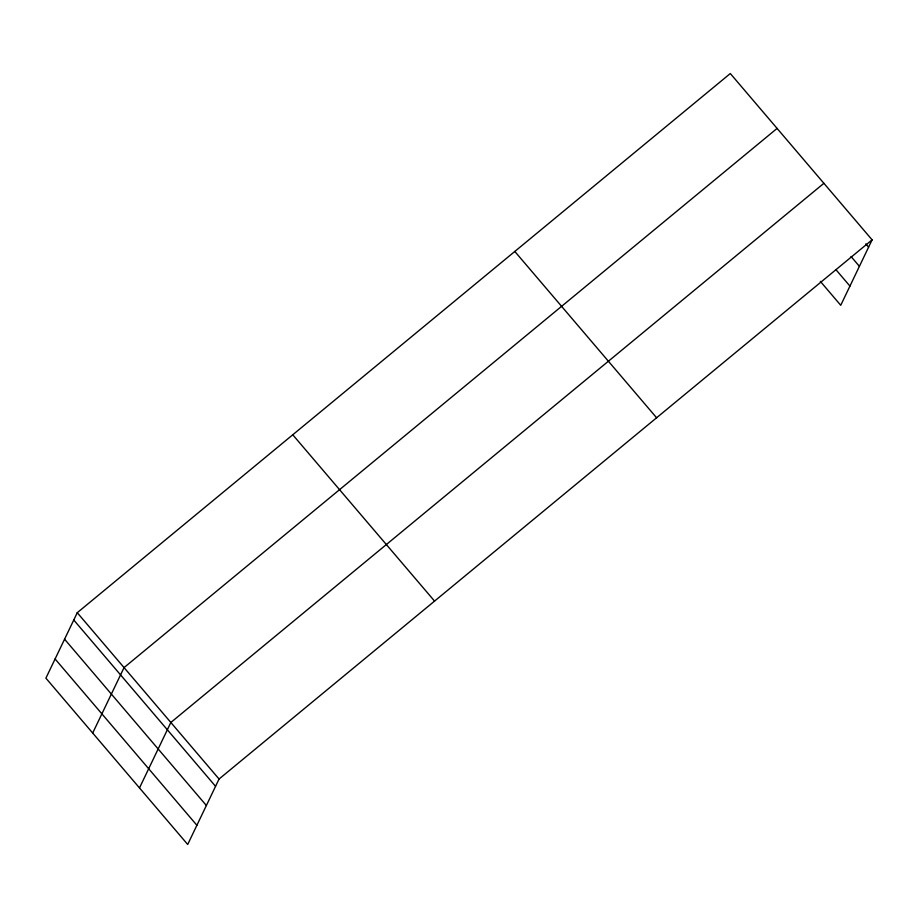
<?xml version="1.0" encoding="UTF-8"?>
<svg xmlns="http://www.w3.org/2000/svg" width="918" height="918" viewBox="0 0 918 918"><rect width="100%" height="100%" fill="white"/><g stroke="black" fill="none" stroke-linecap="round" stroke-linejoin="round"><path stroke-width="1.38" d="M77.261 612.708L45.9 678.15L187.697 844.468L219.058 779.026L872.1 239.85L730.303 73.532L77.261 612.708L219.058 779.026M92.695 733.034L124.056 667.593L777.098 128.417M139.49 787.919L170.84 722.477L823.894 183.302M872.1 239.85L840.739 305.292L820.348 281.367M865.823 243.878L868.6 247.149M851.066 256.547L859.409 266.335M836.034 269.789L849.942 286.106M514.803 251.452L656.6 417.77M292.762 434.776L434.558 601.095M73.761 620.006L215.558 786.324M64.57 639.192L206.366 805.511M55.091 658.963L196.888 825.282"/></g></svg>
